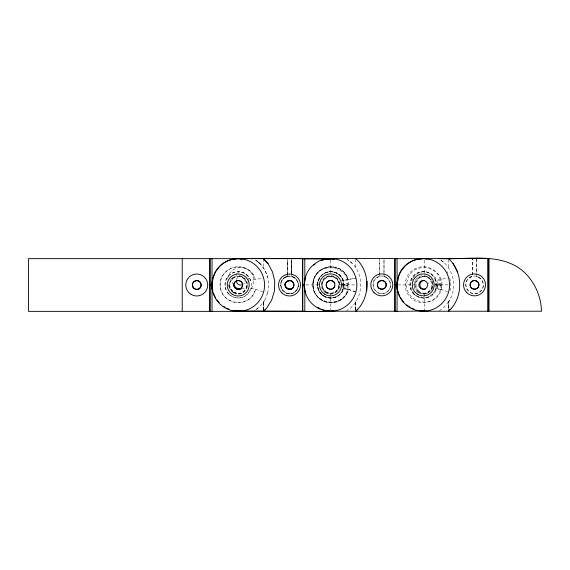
<?xml version="1.0" encoding="UTF-8"?>
<svg xmlns="http://www.w3.org/2000/svg" width="570" height="570" viewBox="0 0 570 570"><rect width="100%" height="100%" fill="white"/><g stroke="black" fill="none" stroke-linecap="round" stroke-linejoin="round"><path stroke-width="0.43" stroke-dasharray="2.85 2.14" d="M263.39 310.507L263.554 301.708L263.554 311.227M263.425 309.524L263.433 301.865L259.671 306.774L254.441 310.849M449.588 300.354L448.405 301.865L448.405 311.234L448.412 301.865C457.981 288.691 453.934 268.214 440.097 259.614L444.992 263.425M383.995 259.364L383.995 276.386A8.785 8.785 0 0 1 388.997 289.909A8.785 8.785 0 0 1 374.604 289.909A8.785 8.785 0 0 1 379.527 276.386L379.599 258.516L379.599 276.386C365.448 280.483 377.29 301.174 388.013 291.078C395.423 284.316 385.577 272.068 377.404 277.262M476.72 258.516L476.798 276.386A8.785 8.785 0 0 1 481.728 289.909A8.785 8.785 0 0 1 467.336 289.909A8.785 8.785 0 0 1 472.252 276.386L472.33 258.516L472.33 276.386C458.18 280.483 470.022 301.174 480.738 291.078C488.148 284.316 478.308 272.068 470.136 277.262M432.83 286.952L433.072 284.672A8.785 8.785 0 0 0 432.153 280.982M267.672 293.137L268.812 285.1M255.239 279.428C249.432 258.238 216.18 266.382 220.462 287.879C222.777 306.361 252.068 307.487 255.503 289.147L250.715 288.541L249.838 290.907A13.174 13.174 0 0 1 230.095 295.132A13.174 13.174 0 0 1 229.361 274.954A13.174 13.174 0 0 1 249.361 277.74L250.622 280.497L263.39 277.989M440.254 279.435L435.637 280.504L434.376 277.747A13.174 13.174 0 0 0 414.383 274.961A13.174 13.174 0 0 0 415.11 295.139A13.174 13.174 0 0 0 434.853 290.914L435.736 288.548L440.524 289.147L440.14 290.892A18.005 18.005 0 0 1 412.894 299.499A18.005 18.005 0 0 1 411.626 270.957A18.005 18.005 0 0 1 439.527 277.12L440.254 279.435L448.405 277.996M267.715 293.001L264.565 300.483L263.397 301.993M352.267 263.425L347.365 259.614C365.712 270.643 364.828 300.034 346.717 310.721M448.405 301.865L444.685 306.646L439.449 310.721M263.518 301.836L264.608 300.354M255.78 309.702L259.706 306.646M285.157 277.262C273.899 283.425 286.91 300.369 295.766 291.078C303.176 284.316 293.329 272.068 285.157 277.262L287.358 276.386L287.358 258.516L287.244 276.514A8.785 8.785 0 0 0 282.321 290.037A8.785 8.785 0 0 0 296.714 290.037A8.785 8.785 0 0 0 291.79 276.514L287.244 276.514L287.316 260.347M285.121 277.391L287.316 276.514M347.992 279.557L343.368 280.625L342.114 277.868A13.174 13.174 0 0 0 322.114 275.082A13.174 13.174 0 0 0 322.848 295.26A13.174 13.174 0 0 0 342.584 291.035L343.503 288.541L348.291 289.147L347.871 291.014A18.005 18.005 0 0 1 320.625 299.628A18.005 18.005 0 0 1 319.357 271.078A18.005 18.005 0 0 1 347.258 277.241L347.992 279.557L356.143 278.117M348.014 279.435L356.157 277.989M342.449 284.751L348.085 283.753L341.644 283.753M435.266 286.026L441.707 286.026L435.266 284.893L441.707 283.753L435.266 283.753M342.456 284.808L348.149 284.216M441.771 285.563L435.266 284.893L441.771 284.216M287.28 276.386L287.358 276.386A8.785 8.785 0 0 0 282.357 289.909A8.785 8.785 0 0 0 296.749 289.909A8.785 8.785 0 0 0 291.826 276.386L291.747 258.516M291.826 276.386L293.942 277.262M476.798 276.386L478.921 277.262M291.79 276.514L293.906 277.391M341.644 280.497L347.657 280.497M441.28 280.497L435.266 280.497L435.266 281.787M306.069 284.893L320.148 284.893M339.421 284.893L340.931 284.893M341.644 284.893L357.019 284.893M397.931 284.893L415.53 284.893M435.266 284.893L449.787 284.893M341.644 286.026L348.085 286.026L342.449 285.036L348.149 285.563M342.435 287.088L347.942 287.088M435.266 287.088L441.565 287.088M341.644 289.282L347.657 289.282M441.28 289.282L435.266 289.282L435.266 288.698M343.468 288.669L348.256 289.275L355.174 291.819M440.524 289.147L447.436 291.697M348.277 289.147L355.972 291.975M255.503 289.147L263.19 291.975M386.189 277.262L383.995 276.386L383.995 258.516M260.02 263.425L255.823 260.162C264.102 265.62 268.634 275.46 268.769 285.228M259.984 263.554L255.787 260.291L259.977 263.554L264.793 269.923L267.786 277.312M347.294 277.113C339.007 258.367 309.254 267.772 313.251 287.879C315.552 305.442 342.613 307.793 347.907 290.885A18.005 18.005 0 0 1 320.646 299.499A18.005 18.005 0 0 1 319.378 270.95A18.005 18.005 0 0 1 347.28 277.12L348.028 279.428L343.389 280.497L342.128 277.74A13.174 13.174 0 0 0 322.136 274.961A13.174 13.174 0 0 0 322.862 295.132A13.174 13.174 0 0 0 342.606 290.914M291.783 274.811L291.719 260.347L291.712 274.811M448.519 259.393L448.519 268.099M448.526 301.708L448.526 311.227M355.787 259.393L355.787 268.099M355.794 301.708L355.801 311.227M263.504 258.652L263.504 268.228M263.433 301.865L263.44 311.227M476.72 259.364L476.72 274.683M424.287 260.298L424.287 274.37M424.287 293.65L424.287 311.241M330.664 260.298L330.664 274.37M330.664 293.65L330.664 310.365M291.747 260.219L291.747 274.683M449.744 278.067A26.355 26.355 0 0 1 449.951 290.878M398.288 280.597A26.355 26.355 0 0 1 398.829 278.067M447.108 271.712A26.355 26.355 0 0 1 447.92 273.23M413.136 277.875A13.174 13.174 0 0 1 432.245 274.391A13.174 13.174 0 0 1 434.055 293.735A13.174 13.174 0 0 1 414.625 293.849M414.062 293.201A13.174 13.174 0 0 1 412.637 291.042M411.932 289.467A13.174 13.174 0 0 1 411.44 287.822M411.697 281.003A13.174 13.174 0 0 1 412.701 278.616M428.091 282.692A4.389 4.389 0 0 1 428.533 283.753M432.616 287.686A8.785 8.785 0 0 1 429.502 291.961M428.868 292.389A8.785 8.785 0 0 1 424.507 293.671L422.228 293.429A8.785 8.785 0 0 1 415.509 285.114L415.751 282.834A8.785 8.785 0 0 1 424.066 276.108L426.346 276.35A8.785 8.785 0 0 1 431.782 280.312M247.893 284.872A8.343 8.343 0 0 1 240.668 289.04M233.444 284.872A8.343 8.343 0 0 1 233.444 276.528M236.493 273.472A8.343 8.343 0 0 1 249.012 280.697M227.679 278.488A13.174 13.174 0 0 1 246.938 269.111A13.174 13.174 0 0 1 249.624 290.358M241.894 293.814A13.174 13.174 0 0 1 228.043 284.459M236.429 279.564A4.389 4.389 0 0 1 242.863 276.892A4.389 4.389 0 0 1 243.775 283.803M255.118 290.885A18.005 18.005 0 0 1 227.872 299.499A18.005 18.005 0 0 1 226.611 270.95A18.005 18.005 0 0 1 254.512 277.113M355.68 301.865L355.673 311.234L355.68 301.865M322.128 282.834L321.886 285.114A8.785 8.785 0 0 0 328.605 293.429L330.885 293.671A8.785 8.785 0 0 0 339.207 286.952L339.449 284.672A8.785 8.785 0 0 0 332.723 276.35L330.443 276.108A8.785 8.785 0 0 0 322.128 282.834M313.692 280.34C307.565 302.314 341.957 311.534 347.636 289.439C353.763 267.465 319.371 258.253 313.692 280.34M407.315 280.34C401.187 302.314 435.58 311.534 441.258 289.439C447.386 267.465 412.993 258.253 407.315 280.34M418.387 290.793A8.343 8.343 0 0 0 432.345 287.052A8.343 8.343 0 0 0 422.128 276.828A8.343 8.343 0 0 0 418.387 290.793M326.496 292.118A8.343 8.343 0 0 0 339.007 284.893A8.343 8.343 0 0 0 326.496 277.661A8.343 8.343 0 0 0 326.496 292.118M323.653 296.044A13.174 13.174 0 0 0 343.831 285.385A13.174 13.174 0 0 0 324.515 273.237A13.174 13.174 0 0 0 323.653 296.044M228.933 294.198A13.174 13.174 0 0 0 250.978 288.292A13.174 13.174 0 0 0 234.84 272.154A13.174 13.174 0 0 0 228.933 294.198M233.643 292.873A9.227 9.227 0 0 0 247.48 284.879A9.227 9.227 0 0 0 233.643 276.892A9.227 9.227 0 0 0 233.643 292.873M233.515 292.018A8.564 8.564 0 0 0 246.803 285.42A8.564 8.564 0 0 0 234.448 277.212A8.564 8.564 0 0 0 233.515 292.018M321.181 294.198A13.174 13.174 0 0 0 343.226 288.292A13.174 13.174 0 0 0 327.087 272.154A13.174 13.174 0 0 0 321.181 294.198M325.89 292.873A9.227 9.227 0 0 0 339.72 284.879A9.227 9.227 0 0 0 325.89 276.892A9.227 9.227 0 0 0 325.89 292.873M325.755 292.018A8.564 8.564 0 0 0 339.05 285.42A8.564 8.564 0 0 0 326.695 277.212A8.564 8.564 0 0 0 325.755 292.018M413.913 294.198A13.174 13.174 0 0 0 435.957 288.292A13.174 13.174 0 0 0 419.819 272.154A13.174 13.174 0 0 0 413.913 294.198M418.615 292.873A9.227 9.227 0 0 0 432.452 284.879A9.227 9.227 0 0 0 418.615 276.892A9.227 9.227 0 0 0 418.615 292.873M418.487 292.018A8.564 8.564 0 0 0 431.775 285.42A8.564 8.564 0 0 0 419.42 277.212A8.564 8.564 0 0 0 418.487 292.018M233.479 292.146A8.564 8.564 0 0 0 246.767 285.549A8.564 8.564 0 0 0 234.412 277.341A8.564 8.564 0 0 0 233.479 292.146"/><path stroke-width="0.85" d="M210.002 284.736L209.931 311.363L209.938 258.652L210.002 284.736L212.111 284.736L212.888 278.83M212.033 311.363L212.04 258.652M302.677 311.491L302.684 258.78M304.786 311.491L304.85 288.413M394.953 258.659L394.946 311.37L424.899 311.006M397.048 311.37L397.126 285.634A26.085 26.085 0 0 0 397.347 288.149M355.801 311.234C370.286 298.409 371.027 271.762 355.673 258.524M366.717 290.871L367.03 281.295M386.168 284.872C386.41 290.501 377.376 290.408 377.411 285.121C376.905 279.343 386.196 279.179 386.182 284.615M212.76 278.196L211.862 285.021A26.355 26.355 0 0 0 231.406 310.472L238.224 311.363A26.355 26.355 0 0 0 261.039 271.833A26.355 26.355 0 0 0 215.389 271.84C212.104 277.961 211.142 285.086 212.76 291.84M305.043 278.067L304.145 284.893A26.355 26.355 0 0 0 323.682 310.344L330.507 311.234A26.355 26.355 0 0 0 353.322 271.705A26.355 26.355 0 0 0 307.672 271.712C304.387 277.832 303.425 284.957 305.043 291.712M397.767 278.067L396.877 284.893A26.355 26.355 0 0 0 416.414 310.344L423.232 311.234A26.355 26.355 0 0 0 446.046 271.705A26.355 26.355 0 0 0 400.404 271.712C397.119 277.832 396.15 284.957 397.774 291.712M397.24 283.903L397.568 281.366M397.789 279.678L398.017 277.996M212.995 277.989L215.603 271.698L219.749 266.297A26.056 26.028 -22.5 0 1 238.196 258.652L241.566 259.101M398.337 277.205L400.617 271.705L404.764 266.297A26.056 26.028 -22.5 0 1 423.211 258.659L426.588 259.101M451.59 308.178C463.353 293.928 462.341 270.95 448.405 258.524M193.636 281.908C189.568 285.705 196.016 292.267 199.87 288.114C201.873 286.154 201.374 282.592 198.959 281.202C197.94 279.008 192.026 282.855 194.57 281.202M355.687 311.234L357.226 309.709M451.597 308.178L448.334 311.234L449.958 309.709M264.943 309.838L263.39 311.363L266.582 308.306L271.648 300.169L274.434 290.999L274.747 281.423L272.567 272.089L268.057 263.639L263.39 258.652L268.057 263.639M198.937 288.819L199.87 288.114M193.636 288.121L193.658 288.114A4.389 4.389 0 0 0 201.003 286.147L201.003 286.147A4.389 4.389 0 0 0 195.624 280.768A4.389 4.389 0 0 0 193.658 288.114L192.517 286.147M238.196 311.363L239.885 311.006M332.666 311.006L330.963 311.363L28.5 311.363L28.5 258.659L330.978 258.652L334.355 259.101M333.478 310.956L330.942 311.491L302.677 311.491M238.246 258.531L303.817 258.516M330.493 258.531L396.065 258.516M438.701 258.524C467.649 260.39 502.968 250.814 526.06 273.949C535.615 284.067 541.094 297.319 541.5 311.22L423.232 311.234L416.414 310.344M394.939 258.659L488.796 258.516L488.803 311.22L488.796 258.509M302.677 258.78L333.478 259.115M395.017 284.743L397.126 284.743M302.756 284.865L304.865 284.865M303.831 311.22L235.859 310.956L238.26 311.234A26.355 26.355 0 0 0 240.839 311.106M396.079 311.22L330.507 311.234L323.682 310.344M290.372 280.561C275.096 283.204 296.656 297.426 293.222 282.456M238.224 311.363L231.406 310.472M291.526 280.946L293.251 282.52M453.065 263.511L457.582 271.961M397.055 258.659L397.126 283.874M304.793 258.78L304.85 281.388M487.699 258.516L487.706 311.22M394.967 258.516L394.982 311.22M302.684 258.645L302.698 311.348M182.229 258.652L182.229 311.355M425.427 289.132A4.389 4.389 0 0 1 419.933 285.463A4.389 4.389 0 0 1 424.287 280.497M426.866 311.12A26.355 26.355 0 0 1 421.707 311.12M419.99 258.887A26.355 26.355 0 0 1 428.583 258.887M334.911 286.026A4.389 4.389 0 0 1 328.149 288.491A4.389 4.389 0 0 1 328.149 281.295A4.389 4.389 0 0 1 334.911 283.753M333.243 311.12A26.355 26.355 0 0 1 328.085 311.12M326.368 258.887A26.355 26.355 0 0 1 334.961 258.887M233.949 258.88A26.355 26.355 0 0 1 242.542 258.88M239.657 280.718A4.389 4.389 0 0 1 241.431 287.914A4.389 4.389 0 0 1 234.163 286.482A4.389 4.389 0 0 1 238.531 280.497M242.863 284.501A4.389 4.389 0 0 1 236.279 280.697M240.668 289.04A8.343 8.343 0 0 1 233.444 284.872M229.012 309.154A26.085 26.085 0 0 1 226.653 308.128M225.15 307.33A26.085 26.085 0 0 1 223.711 306.432M219.158 302.57A26.085 26.085 0 0 1 216.985 299.927M215.603 297.782A26.085 26.085 0 0 1 213.493 293.115M212.795 290.664A26.085 26.085 0 0 1 212.332 288.142M212.161 286.439A26.085 26.085 0 0 1 212.111 284.736M234.79 258.88A26.085 26.085 0 0 1 238.196 258.652M313.742 265.257A26.056 26.028 -22.5 0 1 315.067 264.174M321.765 260.454A26.056 26.028 -22.5 0 1 323.382 259.906M324.195 259.671A26.056 26.028 -22.5 0 1 326.688 259.129M328.391 310.828A26.085 26.085 0 0 1 326.688 310.6M324.195 310.059A26.085 26.085 0 0 1 321.765 309.282M320.176 308.627A26.085 26.085 0 0 1 317.903 307.458M414.027 309.161A26.085 26.085 0 0 1 411.668 308.135M410.165 307.337A26.085 26.085 0 0 1 406.659 304.907M403.603 301.95A26.085 26.085 0 0 1 400.617 297.789M399.819 296.286A26.085 26.085 0 0 1 398.245 292.31M398.017 291.498A26.085 26.085 0 0 1 397.625 289.838M419.805 258.88A26.085 26.085 0 0 1 423.211 258.659M470.229 283.981C468.825 289.346 477.817 291.398 478.828 285.755C480.232 280.397 471.233 278.338 470.229 283.981M286.632 288.149A4.389 4.389 0 0 0 293.856 285.755A4.389 4.389 0 0 0 288.171 280.704A4.389 4.389 0 0 0 286.632 288.149M328.071 288.541A4.389 4.389 0 0 0 334.882 285.164A4.389 4.389 0 0 0 328.548 280.946A4.389 4.389 0 0 0 328.071 288.541M378.879 288.149A4.389 4.389 0 0 0 386.104 285.755A4.389 4.389 0 0 0 380.418 280.704A4.389 4.389 0 0 0 378.879 288.149M420.795 288.541A4.389 4.389 0 0 0 427.614 285.157A4.389 4.389 0 0 0 421.273 280.946A4.389 4.389 0 0 0 420.795 288.541M471.611 288.149A4.389 4.389 0 0 0 478.828 285.755A4.389 4.389 0 0 0 473.15 280.704A4.389 4.389 0 0 0 471.611 288.149M286.411 288.107A4.389 4.389 0 0 0 293.757 286.133A4.389 4.389 0 0 0 288.377 280.761A4.389 4.389 0 0 0 286.411 288.107M232.14 294.156A10.98 10.98 0 0 0 249.176 285.705A10.98 10.98 0 0 0 233.337 275.175A10.98 10.98 0 0 0 232.14 294.156M235.788 288.669A4.389 4.389 0 0 0 242.599 285.292A4.389 4.389 0 0 0 236.265 281.074A4.389 4.389 0 0 0 235.788 288.669M281.751 292.766A10.98 10.98 0 0 0 300.119 287.843A10.98 10.98 0 0 0 286.667 274.391A10.98 10.98 0 0 0 281.751 292.766M330.942 258.78A26.056 26.028 -22.5 0 0 328.391 258.908A26.085 26.085 0 0 1 330.942 258.78M330.963 258.659A26.056 26.028 -22.5 0 0 327.558 258.88A26.085 26.085 0 0 1 330.963 258.659M324.423 294.027A10.98 10.98 0 0 0 341.459 285.577A10.98 10.98 0 0 0 325.62 275.046A10.98 10.98 0 0 0 324.423 294.027M374.034 292.638A10.98 10.98 0 0 0 392.402 287.715A10.98 10.98 0 0 0 378.95 274.27A10.98 10.98 0 0 0 374.034 292.638M417.147 294.027A10.98 10.98 0 0 0 434.183 285.577A10.98 10.98 0 0 0 418.344 275.046A10.98 10.98 0 0 0 417.147 294.027M466.766 292.638A10.98 10.98 0 0 0 485.134 287.715A10.98 10.98 0 0 0 471.682 274.27A10.98 10.98 0 0 0 466.766 292.638M191.271 294.512A10.98 10.98 0 0 0 207.737 285A10.98 10.98 0 0 0 191.271 275.495A10.98 10.98 0 0 0 191.271 294.512"/></g></svg>
